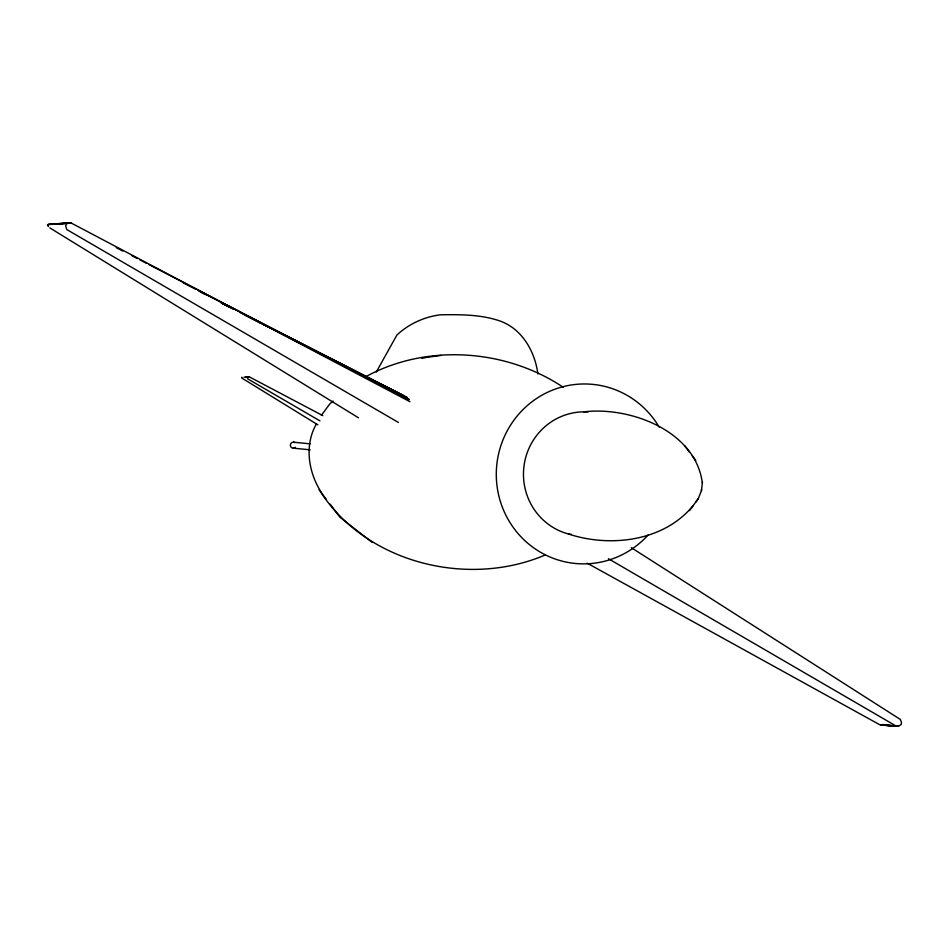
<?xml version="1.0" encoding="UTF-8"?>
<svg xmlns="http://www.w3.org/2000/svg" width="949" height="949" viewBox="0 0 949 949"><rect width="100%" height="100%" fill="white"/><g stroke="black" fill="none" stroke-linecap="round" stroke-linejoin="round"><path stroke-width="1.42" d="M702.367 483.171C695.759 430.929 630.266 406.302 583.789 411.842M695.925 501.95L698.215 498.723L701.406 490.728L702.474 482.151M701.406 490.728L701.608 489.209M882.831 724.455L881.099 725.024L898.632 726.092L901.206 724.478L901.479 722.284L900.304 719.413L631.287 547.668M316.48 423.835C302.612 447.798 309.611 478.865 326.397 499.411M376.279 372.067L396.896 335.033C408.758 323.929 424.239 316.847 440.348 314.807C460.431 314.487 481.819 314.439 500.835 321.308C522.519 329.433 535.011 351.925 537.881 373.965M588.095 411.961A62.1 60.534 -84.4 0 0 524.263 464.168A62.1 60.534 -84.4 0 0 568.57 534.038C610.421 547.81 664.051 541.31 693.114 505.615M321.367 415.342L329.778 403.977L332.98 401.047M689.52 510.609L698.215 498.723M365.436 376.872C426.576 343.253 505.995 348.876 563.445 387.406M545.189 554.987C467.466 588.25 364.784 562.911 319.113 489.589M409.932 401.688L70.653 222.73L48.138 224.486L47.45 225.103L48.363 226.538M421.878 358.354L425.971 357.559M427.394 357.31L441.143 355.389M56.928 224.367L70.653 222.73M243.988 377.239L248.911 376.646L322.862 415.662M69.514 222.766L48.138 224.486M48.719 224.474L66.916 223.513L65.588 225.909L66.833 229.587L398.378 422.435M587.111 563.148L879.486 724.597L898.632 726.092L881.716 725.095M241.888 377.204L241.77 377.868M881.099 725.024L897.624 726.234L880.352 724.858M293.3 442.187L310.133 443.847M293.312 448.165L310.157 449.826M568.57 534.038L571.417 534.394M221.224 302.873L233.098 308.899L221.224 302.755M239.646 312.233L403.218 395.318M222.529 303.621L229.124 306.966M273.953 329.766L244.949 315.021L260.702 323.075M276.598 331.106L407.133 397.501L197.7 290.264M183.204 282.838L195.067 288.911M200.18 291.912L205.435 294.629M263.336 324.428L269.907 327.82M272.541 329.173L409.375 399.624L149.147 264.7M116.288 247.665L122.86 251.07M132.053 255.839L137.32 258.567M139.942 259.931L146.514 263.336M608.463 558.747L896.485 726.27M319.955 420.882L247.689 378.841L247.392 377.228L248.911 376.646A286.883 58.423 -59.8 0 1 245.708 377.239M49.834 227.902L358.497 417.809M242.244 378.307L317.868 424.832M372.269 542.484L339.837 517.146L330.145 504.168M684.715 445.852L689.306 451.902M692.296 455.864L695.771 460.443M295.376 447.276A2.989 2.918 -84.4 0 1 291.438 447.489A2.989 2.918 -84.4 0 1 290.916 443.48A2.989 2.918 -84.4 0 1 294.759 442.578M648.262 534.845A89.977 87.711 -84.4 0 1 518.581 534.168A89.977 87.711 -84.4 0 1 531.879 401.842A89.977 87.711 -84.4 0 1 659.104 427.014M70.665 222.707A896.508 182.576 -59.8 0 1 67.296 223.478"/></g></svg>
